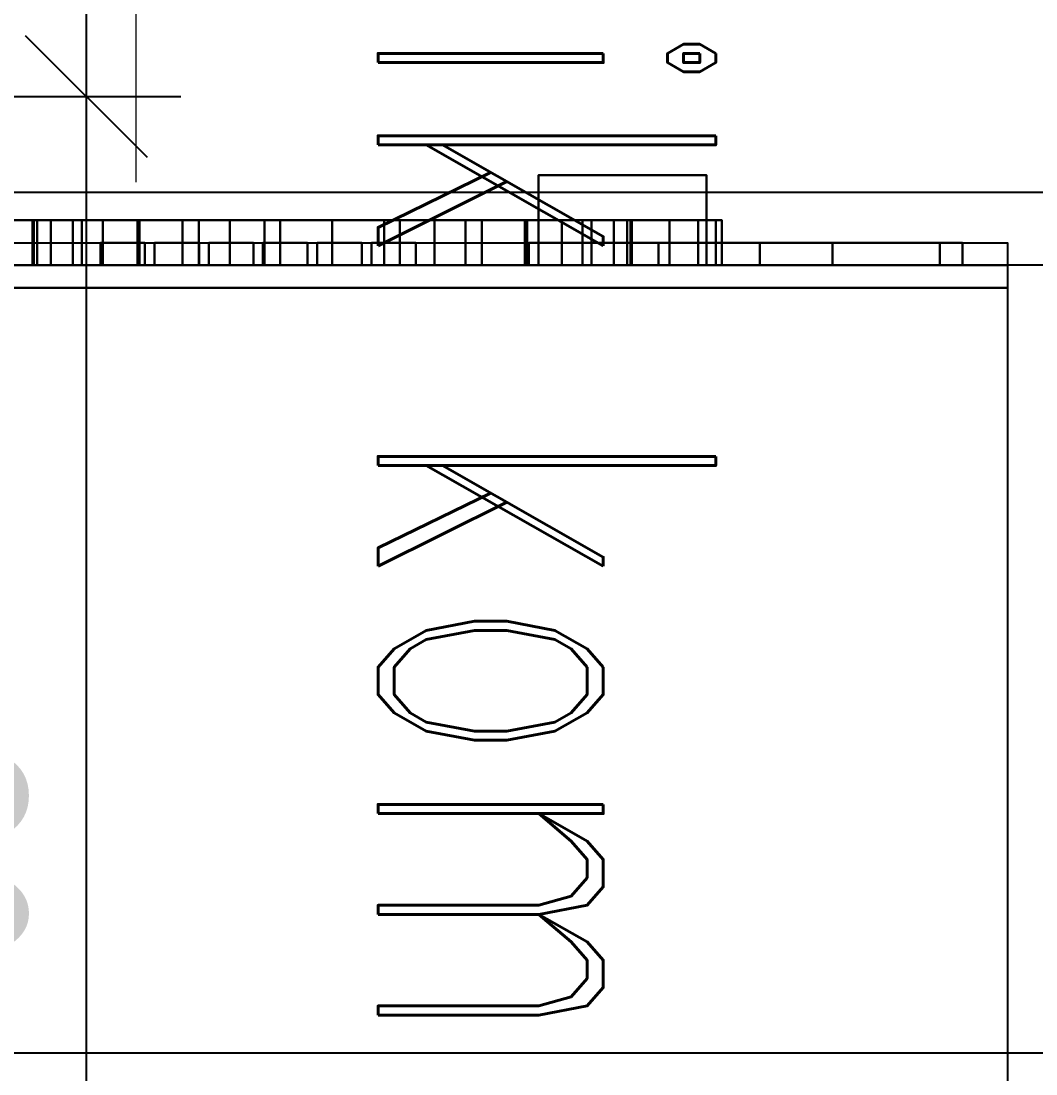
# Model space of a CAD drawing. Header units: inches. Extents: x -7543 to -822, y 102837 to 190349.
# Drawn here: x -831.63863 to -831.62961, y 102837.01324 to 102837.0226 of the extents above; entities that cross this region are included whole.
import ezdxf

# ---------------------------------------------------------------- set-up
doc = ezdxf.new("R2010")
doc.units = ezdxf.units.IN
doc.header["$MEASUREMENT"] = 0
doc.linetypes.add('DASHDOTX2', pattern=[2, 1, -0.5, 0, -0.5])
doc.linetypes.add('DOT', pattern=[6.35, 0, -6.35])
doc.layers.get('0').update_dxf_attribs({"lineweight": 25})
for name, color, linetype, lineweight in [('AKS', 1, 'Continuous', 25), ('ICOL', 55, 'Continuous', 25), ('İZ DÜŞÜM', 253, 'Continuous', 20), ('YAZI', 7, 'Continuous', 25)]:
    doc.layers.add(name, color=color, linetype=linetype, lineweight=lineweight)
doc.layers.add('TEFRİŞ', color=7, linetype='Continuous', lineweight=25, true_color=0x78462c)
doc.styles.add('OLCU', font='tromand.shx', dxfattribs={"width": 0.6, "height": 12})
doc.styles.add('st1', font='romandtw.shx', dxfattribs={"width": 0.7, "height": 40})

# ---------------------------------------------------------------- blocks, each defined once
blk = doc.blocks.new('_Oblique')
at = {"color": 0, "linetype": 'ByBlock', "lineweight": -2}
blk.add_line((-0.5, -0.5), (0.5, 0.5), dxfattribs=at)

msp = doc.modelspace()

# ---------------------------------------------------------------- linework, layer by layer
at = {"layer": 'AKS', "linetype": 'DASHDOTX2', "ltscale": 10}
msp.add_line((-831.6986646, 102837.0134308), (-831.3280608, 102837.0134308), dxfattribs=at)
at = {"layer": 'ICOL'}
for p, q in [((-831.6380479, 102837.0219308), (-831.6380479, 102837.0579308)), ((-831.6380479, 102837.0084308), (-831.6380479, 102837.0219308)), ((-831.5808774, 102837.0210773), (-831.6438774, 102837.0210773))]:
    msp.add_line(p, q, dxfattribs=at)
at = {"layer": 'ICOL', "color": 53}
msp.add_line((-831.6392932, 102837.0219308), (-831.6372079, 102837.0219308), dxfattribs=at)
msp.add_line((-831.6392932, 102837.0219308), (-831.6372079, 102837.0219308), dxfattribs=at)
at = {"layer": 'İZ DÜŞÜM'}
msp.add_line((-831.6376094, 102837.0231688), (-831.6376094, 102837.0211688), dxfattribs=at)
at = {"layer": 'TEFRİŞ'}
for p, q in [((-831.5794276, 102837.0204308), (-831.6438774, 102837.0204308)), ((-831.6298643, 102837.0204308), (-831.6298643, 102837.0202308, -0.0015))]:
    msp.add_line(p, q, dxfattribs=at)
at = {"layer": 'TEFRİŞ', "linetype": 'DOT', "ltscale": 0.4}
msp.add_line((-831.6298643, 102837.0202308, -0.0015), (-831.6298643, 102837.0088308, -0.0015), dxfattribs=at)
at = {"layer": 'TEFRİŞ'}
for points in [[(-831.6325401, 102837.0212308, 0.0072453), (-831.6340317, 102837.0212308, 0.0072453), (-831.6340317, 102837.0212308, 0.0062453), (-831.6325401, 102837.0212308, 0.0062453)], [(-831.6340317, 102837.0204308, 0.0062453), (-831.6340317, 102837.0204308, 0.0072453), (-831.6340317, 102837.0212308, 0.0072453), (-831.6340317, 102837.0212308, 0.0062453)], [(-831.6340317, 102837.0204308, 0.0062453), (-831.6325401, 102837.0204308, 0.0062453), (-831.6325401, 102837.0212308, 0.0062453), (-831.6340317, 102837.0212308, 0.0062453)], [(-831.6325401, 102837.0204308, 0.0072453), (-831.6340317, 102837.0204308, 0.0072453), (-831.6340317, 102837.0212308, 0.0072453), (-831.6325401, 102837.0212308, 0.0072453)], [(-831.6325401, 102837.0204308, 0.0062453), (-831.6325401, 102837.0204308, 0.0072453), (-831.6325401, 102837.0212308, 0.0072453), (-831.6325401, 102837.0212308, 0.0062453)], [(-831.6358643, 102837.0208308, 0.0067453), (-831.6393259, 102837.0208308, 0.0067453), (-831.6392734, 102837.0208308, 0.0073464), (-831.6358643, 102837.0208308, 0.0067453)], [(-831.6358643, 102837.0208308, 0.0067453), (-831.6392734, 102837.0208308, 0.0073464), (-831.6391172, 102837.0208308, 0.0079292), (-831.6358643, 102837.0208308, 0.0067453)], [(-831.6358643, 102837.0208308, 0.0067453), (-831.6391172, 102837.0208308, 0.0055613), (-831.6392734, 102837.0208308, 0.0061442), (-831.6358643, 102837.0208308, 0.0067453)], [(-831.6358643, 102837.0208308, 0.0067453), (-831.6391172, 102837.0208308, 0.0079292), (-831.6388622, 102837.0208308, 0.0084761), (-831.6358643, 102837.0208308, 0.0067453)], [(-831.6358643, 102837.0208308, 0.0067453), (-831.6388622, 102837.0208308, 0.0050144), (-831.6391172, 102837.0208308, 0.0055613), (-831.6358643, 102837.0208308, 0.0067453)], [(-831.6358643, 102837.0208308, 0.0067453), (-831.6388622, 102837.0208308, 0.0084761), (-831.6385161, 102837.0208308, 0.0089703), (-831.6358643, 102837.0208308, 0.0067453)], [(-831.6358643, 102837.0208308, 0.0067453), (-831.6385161, 102837.0208308, 0.0045202), (-831.6388622, 102837.0208308, 0.0050144), (-831.6358643, 102837.0208308, 0.0067453)], [(-831.6385161, 102837.0204308, 0.0045202), (-831.6388622, 102837.0204308, 0.0050144), (-831.6388622, 102837.0208308, 0.0050144), (-831.6385161, 102837.0208308, 0.0045202)], [(-831.6388622, 102837.0204308, 0.0084761), (-831.6385161, 102837.0204308, 0.0089703), (-831.6385161, 102837.0208308, 0.0089703), (-831.6388622, 102837.0208308, 0.0084761)], [(-831.6385259, 102837.0204308, 0.0067453), (-831.6384855, 102837.0204308, 0.0072074), (-831.6384855, 102837.0208308, 0.0072074), (-831.6385259, 102837.0208308, 0.0067453)], [(-831.6358643, 102837.0208308, 0.0067453), (-831.6385259, 102837.0208308, 0.0067453), (-831.6384855, 102837.0208308, 0.0072074), (-831.6358643, 102837.0208308, 0.0067453)], [(-831.6384855, 102837.0204308, 0.0062831), (-831.6385259, 102837.0204308, 0.0067453), (-831.6385259, 102837.0208308, 0.0067453), (-831.6384855, 102837.0208308, 0.0062831)], [(-831.6384855, 102837.0204308, 0.0062831), (-831.6385259, 102837.0204308, 0.0067453), (-831.6385259, 102837.0208308, 0.0067453), (-831.6384855, 102837.0208308, 0.0062831)], [(-831.6358643, 102837.0208308, 0.0067453), (-831.6385161, 102837.0208308, 0.0089703), (-831.6380894, 102837.0208308, 0.009397), (-831.6358643, 102837.0208308, 0.0067453)], [(-831.6380894, 102837.0204308, 0.0040935), (-831.6385161, 102837.0204308, 0.0045202), (-831.6385161, 102837.0208308, 0.0045202), (-831.6380894, 102837.0208308, 0.0040935)], [(-831.6358643, 102837.0208308, 0.0067453), (-831.6380894, 102837.0208308, 0.0040935), (-831.6385161, 102837.0208308, 0.0045202), (-831.6358643, 102837.0208308, 0.0067453)], [(-831.6385161, 102837.0204308, 0.0089703), (-831.6380894, 102837.0204308, 0.009397), (-831.6380894, 102837.0208308, 0.009397), (-831.6385161, 102837.0208308, 0.0089703)], [(-831.6358643, 102837.0208308, 0.0067453), (-831.6384855, 102837.0208308, 0.0072074), (-831.6383654, 102837.0208308, 0.0076556), (-831.6358643, 102837.0208308, 0.0067453)], [(-831.6358643, 102837.0208308, 0.0067453), (-831.6383654, 102837.0208308, 0.0058349), (-831.6384855, 102837.0208308, 0.0062831), (-831.6358643, 102837.0208308, 0.0067453)], [(-831.6383654, 102837.0204308, 0.0058349), (-831.6384855, 102837.0204308, 0.0062831), (-831.6384855, 102837.0208308, 0.0062831), (-831.6383654, 102837.0208308, 0.0058349)], [(-831.6384855, 102837.0204308, 0.0072074), (-831.6383654, 102837.0204308, 0.0076556), (-831.6383654, 102837.0208308, 0.0076556), (-831.6384855, 102837.0208308, 0.0072074)], [(-831.6358643, 102837.0208308, 0.0067453), (-831.6383654, 102837.0208308, 0.0076556), (-831.6381694, 102837.0208308, 0.0080761), (-831.6358643, 102837.0208308, 0.0067453)], [(-831.6381694, 102837.0204308, 0.0054144), (-831.6383654, 102837.0204308, 0.0058349), (-831.6383654, 102837.0208308, 0.0058349), (-831.6381694, 102837.0208308, 0.0054144)], [(-831.6358643, 102837.0208308, 0.0067453), (-831.6381694, 102837.0208308, 0.0054144), (-831.6383654, 102837.0208308, 0.0058349), (-831.6358643, 102837.0208308, 0.0067453)], [(-831.6383654, 102837.0204308, 0.0076556), (-831.6381694, 102837.0204308, 0.0080761), (-831.6381694, 102837.0208308, 0.0080761), (-831.6383654, 102837.0208308, 0.0076556)], [(-831.6358643, 102837.0208308, 0.0067453), (-831.6381694, 102837.0208308, 0.0080761), (-831.6379032, 102837.0208308, 0.0084561), (-831.6358643, 102837.0208308, 0.0067453)], [(-831.6358643, 102837.0208308, 0.0067453), (-831.6379032, 102837.0208308, 0.0050344), (-831.6381694, 102837.0208308, 0.0054144), (-831.6358643, 102837.0208308, 0.0067453)], [(-831.6379032, 102837.0204308, 0.0050344), (-831.6381694, 102837.0204308, 0.0054144), (-831.6381694, 102837.0208308, 0.0054144), (-831.6379032, 102837.0208308, 0.0050344)], [(-831.6381694, 102837.0204308, 0.0080761), (-831.6379032, 102837.0204308, 0.0084561), (-831.6379032, 102837.0208308, 0.0084561), (-831.6381694, 102837.0208308, 0.0080761)], [(-831.6358643, 102837.0208308, 0.0067453), (-831.6380894, 102837.0208308, 0.009397), (-831.6375951, 102837.0208308, 0.0097431), (-831.6358643, 102837.0208308, 0.0067453)], [(-831.6358643, 102837.0208308, 0.0067453), (-831.6375951, 102837.0208308, 0.0037474), (-831.6380894, 102837.0208308, 0.0040935), (-831.6358643, 102837.0208308, 0.0067453)], [(-831.6375951, 102837.0204308, 0.0037474), (-831.6380894, 102837.0204308, 0.0040935), (-831.6380894, 102837.0208308, 0.0040935), (-831.6375951, 102837.0208308, 0.0037474)], [(-831.6380894, 102837.0204308, 0.009397), (-831.6375951, 102837.0204308, 0.0097431), (-831.6375951, 102837.0208308, 0.0097431), (-831.6380894, 102837.0208308, 0.009397)], [(-831.6358643, 102837.0208308, 0.0067453), (-831.6379032, 102837.0208308, 0.0084561), (-831.6375752, 102837.0208308, 0.0087842), (-831.6358643, 102837.0208308, 0.0067453)], [(-831.6358643, 102837.0208308, 0.0067453), (-831.6375752, 102837.0208308, 0.0047063), (-831.6379032, 102837.0208308, 0.0050344), (-831.6358643, 102837.0208308, 0.0067453)], [(-831.6375752, 102837.0204308, 0.0047063), (-831.6379032, 102837.0204308, 0.0050344), (-831.6379032, 102837.0208308, 0.0050344), (-831.6375752, 102837.0208308, 0.0047063)], [(-831.6379032, 102837.0204308, 0.0084561), (-831.6375752, 102837.0204308, 0.0087842), (-831.6375752, 102837.0208308, 0.0087842), (-831.6379032, 102837.0208308, 0.0084561)], [(-831.6358643, 102837.0208308, 0.0067453), (-831.6375951, 102837.0208308, 0.0097431), (-831.6370483, 102837.0208308, 0.0099981), (-831.6358643, 102837.0208308, 0.0067453)], [(-831.6358643, 102837.0208308, 0.0067453), (-831.6370483, 102837.0208308, 0.0034924), (-831.6375951, 102837.0208308, 0.0037474), (-831.6358643, 102837.0208308, 0.0067453)], [(-831.6370483, 102837.0204308, 0.0034924), (-831.6375951, 102837.0204308, 0.0037474), (-831.6375951, 102837.0208308, 0.0037474), (-831.6370483, 102837.0208308, 0.0034924)], [(-831.6375951, 102837.0204308, 0.0097431), (-831.6370483, 102837.0204308, 0.0099981), (-831.6370483, 102837.0208308, 0.0099981), (-831.6375951, 102837.0208308, 0.0097431)], [(-831.6358643, 102837.0208308, 0.0067453), (-831.6375752, 102837.0208308, 0.0087842), (-831.6371951, 102837.0208308, 0.0090503), (-831.6358643, 102837.0208308, 0.0067453)], [(-831.6358643, 102837.0208308, 0.0067453), (-831.6371951, 102837.0208308, 0.0044402), (-831.6375752, 102837.0208308, 0.0047063), (-831.6358643, 102837.0208308, 0.0067453)], [(-831.6371951, 102837.0204308, 0.0044402), (-831.6375752, 102837.0204308, 0.0047063), (-831.6375752, 102837.0208308, 0.0047063), (-831.6371951, 102837.0208308, 0.0044402)], [(-831.6375752, 102837.0204308, 0.0087842), (-831.6371951, 102837.0204308, 0.0090503), (-831.6371951, 102837.0208308, 0.0090503), (-831.6375752, 102837.0208308, 0.0087842)], [(-831.6358643, 102837.0208308, 0.0067453), (-831.6371951, 102837.0208308, 0.0090503), (-831.6367746, 102837.0208308, 0.0092464), (-831.6358643, 102837.0208308, 0.0067453)], [(-831.6367746, 102837.0204308, 0.0042442), (-831.6371951, 102837.0204308, 0.0044402), (-831.6371951, 102837.0208308, 0.0044402), (-831.6367746, 102837.0208308, 0.0042442)], [(-831.6358643, 102837.0208308, 0.0067453), (-831.6367746, 102837.0208308, 0.0042442), (-831.6371951, 102837.0208308, 0.0044402), (-831.6358643, 102837.0208308, 0.0067453)], [(-831.6371951, 102837.0204308, 0.0090503), (-831.6367746, 102837.0204308, 0.0092464), (-831.6367746, 102837.0208308, 0.0092464), (-831.6371951, 102837.0208308, 0.0090503)], [(-831.6358643, 102837.0208308, 0.0067453), (-831.6370483, 102837.0208308, 0.0099981), (-831.6364654, 102837.0208308, 0.0101543), (-831.6358643, 102837.0208308, 0.0067453)], [(-831.6358643, 102837.0208308, 0.0067453), (-831.6364654, 102837.0208308, 0.0033362), (-831.6370483, 102837.0208308, 0.0034924), (-831.6358643, 102837.0208308, 0.0067453)], [(-831.6364654, 102837.0204308, 0.0033362), (-831.6370483, 102837.0204308, 0.0034924), (-831.6370483, 102837.0208308, 0.0034924), (-831.6364654, 102837.0208308, 0.0033362)], [(-831.6370483, 102837.0204308, 0.0099981), (-831.6364654, 102837.0204308, 0.0101543), (-831.6364654, 102837.0208308, 0.0101543), (-831.6370483, 102837.0208308, 0.0099981)], [(-831.6358643, 102837.0208308, 0.0067453), (-831.6367746, 102837.0208308, 0.0092464), (-831.6363265, 102837.0208308, 0.0093664), (-831.6358643, 102837.0208308, 0.0067453)], [(-831.6358643, 102837.0208308, 0.0067453), (-831.6363265, 102837.0208308, 0.0041241), (-831.6367746, 102837.0208308, 0.0042442), (-831.6358643, 102837.0208308, 0.0067453)], [(-831.6363265, 102837.0204308, 0.0041241), (-831.6367746, 102837.0204308, 0.0042442), (-831.6367746, 102837.0208308, 0.0042442), (-831.6363265, 102837.0208308, 0.0041241)], [(-831.6367746, 102837.0204308, 0.0092464), (-831.6363265, 102837.0204308, 0.0093664), (-831.6363265, 102837.0208308, 0.0093664), (-831.6367746, 102837.0208308, 0.0092464)], [(-831.6358643, 102837.0208308, 0.0067453), (-831.6364654, 102837.0208308, 0.0101543), (-831.6358643, 102837.0208308, 0.0102069), (-831.6358643, 102837.0208308, 0.0067453)], [(-831.6358643, 102837.0208308, 0.0067453), (-831.6358643, 102837.0208308, 0.0032836), (-831.6364654, 102837.0208308, 0.0033362), (-831.6358643, 102837.0208308, 0.0067453)], [(-831.6358643, 102837.0204308, 0.0032836), (-831.6364654, 102837.0204308, 0.0033362), (-831.6364654, 102837.0208308, 0.0033362), (-831.6358643, 102837.0208308, 0.0032836)], [(-831.6364654, 102837.0204308, 0.0101543), (-831.6358643, 102837.0204308, 0.0102069), (-831.6358643, 102837.0208308, 0.0102069), (-831.6364654, 102837.0208308, 0.0101543)], [(-831.6358643, 102837.0208308, 0.0067453), (-831.6363265, 102837.0208308, 0.0093664), (-831.6358643, 102837.0208308, 0.0094069), (-831.6358643, 102837.0208308, 0.0067453)], [(-831.6358643, 102837.0208308, 0.0067453), (-831.6358643, 102837.0208308, 0.0040836), (-831.6363265, 102837.0208308, 0.0041241), (-831.6358643, 102837.0208308, 0.0067453)], [(-831.6358643, 102837.0204308, 0.0040836), (-831.6363265, 102837.0204308, 0.0041241), (-831.6363265, 102837.0208308, 0.0041241), (-831.6358643, 102837.0208308, 0.0040836)], [(-831.6363265, 102837.0204308, 0.0093664), (-831.6358643, 102837.0204308, 0.0094069), (-831.6358643, 102837.0208308, 0.0094069), (-831.6363265, 102837.0208308, 0.0093664)], [(-831.6358643, 102837.0208308, 0.0067453), (-831.634954, 102837.0208308, 0.0092464), (-831.6345335, 102837.0208308, 0.0090503), (-831.6358643, 102837.0208308, 0.0067453)], [(-831.6358643, 102837.0208308, 0.0067453), (-831.6345335, 102837.0208308, 0.0090503), (-831.6341535, 102837.0208308, 0.0087842), (-831.6358643, 102837.0208308, 0.0067453)], [(-831.6358643, 102837.0208308, 0.0067453), (-831.6354021, 102837.0208308, 0.0093664), (-831.634954, 102837.0208308, 0.0092464), (-831.6358643, 102837.0208308, 0.0067453)], [(-831.6358643, 102837.0208308, 0.0067453), (-831.6341535, 102837.0208308, 0.0087842), (-831.6338254, 102837.0208308, 0.0084561), (-831.6358643, 102837.0208308, 0.0067453)], [(-831.6358643, 102837.0208308, 0.0067453), (-831.6338254, 102837.0208308, 0.0084561), (-831.6335593, 102837.0208308, 0.0080761), (-831.6358643, 102837.0208308, 0.0067453)], [(-831.6358643, 102837.0208308, 0.0067453), (-831.6335593, 102837.0208308, 0.0080761), (-831.6333632, 102837.0208308, 0.0076556), (-831.6358643, 102837.0208308, 0.0067453)], [(-831.6358643, 102837.0208308, 0.0067453), (-831.6332126, 102837.0208308, 0.0089703), (-831.6328665, 102837.0208308, 0.0084761), (-831.6358643, 102837.0208308, 0.0067453)], [(-831.6358643, 102837.0208308, 0.0067453), (-831.6328665, 102837.0208308, 0.0084761), (-831.6326115, 102837.0208308, 0.0079292), (-831.6358643, 102837.0208308, 0.0067453)], [(-831.6358643, 102837.0208308, 0.0067453), (-831.6326115, 102837.0208308, 0.0079292), (-831.6324553, 102837.0208308, 0.0073464), (-831.6358643, 102837.0208308, 0.0067453)], [(-831.6358643, 102837.0208308, 0.0067453), (-831.6333632, 102837.0208308, 0.0076556), (-831.6332431, 102837.0208308, 0.0072074), (-831.6358643, 102837.0208308, 0.0067453)], [(-831.6358643, 102837.0208308, 0.0067453), (-831.6332431, 102837.0208308, 0.0072074), (-831.6332027, 102837.0208308, 0.0067453), (-831.6358643, 102837.0208308, 0.0067453)], [(-831.6358643, 102837.0208308, 0.0067453), (-831.6324553, 102837.0208308, 0.0073464), (-831.6324027, 102837.0208308, 0.0067453), (-831.6358643, 102837.0208308, 0.0067453)], [(-831.6358643, 102837.0208308, 0.0067453), (-831.6352632, 102837.0208308, 0.0101543), (-831.6346804, 102837.0208308, 0.0099981), (-831.6358643, 102837.0208308, 0.0067453)], [(-831.6358643, 102837.0208308, 0.0067453), (-831.6346804, 102837.0208308, 0.0099981), (-831.6341335, 102837.0208308, 0.0097431), (-831.6358643, 102837.0208308, 0.0067453)], [(-831.6358643, 102837.0208308, 0.0067453), (-831.6341335, 102837.0208308, 0.0097431), (-831.6336392, 102837.0208308, 0.009397), (-831.6358643, 102837.0208308, 0.0067453)], [(-831.6358643, 102837.0208308, 0.0067453), (-831.6336392, 102837.0208308, 0.009397), (-831.6332126, 102837.0208308, 0.0089703), (-831.6358643, 102837.0208308, 0.0067453)], [(-831.6358643, 102837.0208308, 0.0067453), (-831.6358643, 102837.0208308, 0.0094069), (-831.6354021, 102837.0208308, 0.0093664), (-831.6358643, 102837.0208308, 0.0067453)], [(-831.6358643, 102837.0208308, 0.0067453), (-831.6358643, 102837.0208308, 0.0102069), (-831.6352632, 102837.0208308, 0.0101543), (-831.6358643, 102837.0208308, 0.0067453)], [(-831.6358643, 102837.0208308, 0.0067453), (-831.6345335, 102837.0208308, 0.0044402), (-831.634954, 102837.0208308, 0.0042442), (-831.6358643, 102837.0208308, 0.0067453)], [(-831.6358643, 102837.0208308, 0.0067453), (-831.6332126, 102837.0208308, 0.0045202), (-831.6336392, 102837.0208308, 0.0040935), (-831.6358643, 102837.0208308, 0.0067453)], [(-831.6358643, 102837.0208308, 0.0067453), (-831.6336392, 102837.0208308, 0.0040935), (-831.6341335, 102837.0208308, 0.0037474), (-831.6358643, 102837.0208308, 0.0067453)], [(-831.6358643, 102837.0208308, 0.0067453), (-831.6341335, 102837.0208308, 0.0037474), (-831.6346804, 102837.0208308, 0.0034924), (-831.6358643, 102837.0208308, 0.0067453)], [(-831.6358643, 102837.0208308, 0.0067453), (-831.6346804, 102837.0208308, 0.0034924), (-831.6352632, 102837.0208308, 0.0033362), (-831.6358643, 102837.0208308, 0.0067453)], [(-831.6358643, 102837.0208308, 0.0067453), (-831.634954, 102837.0208308, 0.0042442), (-831.6354021, 102837.0208308, 0.0041241), (-831.6358643, 102837.0208308, 0.0067453)], [(-831.6358643, 102837.0208308, 0.0067453), (-831.6354021, 102837.0208308, 0.0041241), (-831.6358643, 102837.0208308, 0.0040836), (-831.6358643, 102837.0208308, 0.0067453)], [(-831.6358643, 102837.0208308, 0.0067453), (-831.6352632, 102837.0208308, 0.0033362), (-831.6358643, 102837.0208308, 0.0032836), (-831.6358643, 102837.0208308, 0.0067453)], [(-831.6352632, 102837.0204308, 0.0033362), (-831.6358643, 102837.0204308, 0.0032836), (-831.6358643, 102837.0208308, 0.0032836), (-831.6352632, 102837.0208308, 0.0033362)], [(-831.6354021, 102837.0204308, 0.0041241), (-831.6358643, 102837.0204308, 0.0040836), (-831.6358643, 102837.0208308, 0.0040836), (-831.6354021, 102837.0208308, 0.0041241)], [(-831.6358643, 102837.0208308, 0.0067453), (-831.6333632, 102837.0208308, 0.0058349), (-831.6335593, 102837.0208308, 0.0054144), (-831.6358643, 102837.0208308, 0.0067453)], [(-831.6358643, 102837.0208308, 0.0067453), (-831.6335593, 102837.0208308, 0.0054144), (-831.6338254, 102837.0208308, 0.0050344), (-831.6358643, 102837.0208308, 0.0067453)], [(-831.6358643, 102837.0208308, 0.0067453), (-831.6324553, 102837.0208308, 0.0061442), (-831.6326115, 102837.0208308, 0.0055613), (-831.6358643, 102837.0208308, 0.0067453)], [(-831.6358643, 102837.0208308, 0.0067453), (-831.6326115, 102837.0208308, 0.0055613), (-831.6328665, 102837.0208308, 0.0050144), (-831.6358643, 102837.0208308, 0.0067453)], [(-831.6358643, 102837.0208308, 0.0067453), (-831.6338254, 102837.0208308, 0.0050344), (-831.6341535, 102837.0208308, 0.0047063), (-831.6358643, 102837.0208308, 0.0067453)], [(-831.6358643, 102837.0208308, 0.0067453), (-831.6341535, 102837.0208308, 0.0047063), (-831.6345335, 102837.0208308, 0.0044402), (-831.6358643, 102837.0208308, 0.0067453)], [(-831.6358643, 102837.0208308, 0.0067453), (-831.6328665, 102837.0208308, 0.0050144), (-831.6332126, 102837.0208308, 0.0045202), (-831.6358643, 102837.0208308, 0.0067453)], [(-831.6358643, 102837.0208308, 0.0067453), (-831.6332027, 102837.0208308, 0.0067453), (-831.6332431, 102837.0208308, 0.0062831), (-831.6358643, 102837.0208308, 0.0067453)], [(-831.6358643, 102837.0208308, 0.0067453), (-831.6324027, 102837.0208308, 0.0067453), (-831.6324553, 102837.0208308, 0.0061442), (-831.6358643, 102837.0208308, 0.0067453)], [(-831.6358643, 102837.0208308, 0.0067453), (-831.6332431, 102837.0208308, 0.0062831), (-831.6333632, 102837.0208308, 0.0058349), (-831.6358643, 102837.0208308, 0.0067453)], [(-831.6358643, 102837.0204308, 0.0094069), (-831.6354021, 102837.0204308, 0.0093664), (-831.6354021, 102837.0208308, 0.0093664), (-831.6358643, 102837.0208308, 0.0094069)], [(-831.6358643, 102837.0204308, 0.0102069), (-831.6352632, 102837.0204308, 0.0101543), (-831.6352632, 102837.0208308, 0.0101543), (-831.6358643, 102837.0208308, 0.0102069)], [(-831.634954, 102837.0204308, 0.0042442), (-831.6354021, 102837.0204308, 0.0041241), (-831.6354021, 102837.0208308, 0.0041241), (-831.634954, 102837.0208308, 0.0042442)], [(-831.6354021, 102837.0204308, 0.0093664), (-831.634954, 102837.0204308, 0.0092464), (-831.634954, 102837.0208308, 0.0092464), (-831.6354021, 102837.0208308, 0.0093664)], [(-831.6346804, 102837.0204308, 0.0034924), (-831.6352632, 102837.0204308, 0.0033362), (-831.6352632, 102837.0208308, 0.0033362), (-831.6346804, 102837.0208308, 0.0034924)], [(-831.6352632, 102837.0204308, 0.0101543), (-831.6346804, 102837.0204308, 0.0099981), (-831.6346804, 102837.0208308, 0.0099981), (-831.6352632, 102837.0208308, 0.0101543)], [(-831.6345335, 102837.0204308, 0.0044402), (-831.634954, 102837.0204308, 0.0042442), (-831.634954, 102837.0208308, 0.0042442), (-831.6345335, 102837.0208308, 0.0044402)], [(-831.634954, 102837.0204308, 0.0092464), (-831.6345335, 102837.0204308, 0.0090503), (-831.6345335, 102837.0208308, 0.0090503), (-831.634954, 102837.0208308, 0.0092464)], [(-831.6341335, 102837.0204308, 0.0037474), (-831.6346804, 102837.0204308, 0.0034924), (-831.6346804, 102837.0208308, 0.0034924), (-831.6341335, 102837.0208308, 0.0037474)], [(-831.6346804, 102837.0204308, 0.0099981), (-831.6341335, 102837.0204308, 0.0097431), (-831.6341335, 102837.0208308, 0.0097431), (-831.6346804, 102837.0208308, 0.0099981)], [(-831.6341535, 102837.0204308, 0.0047063), (-831.6345335, 102837.0204308, 0.0044402), (-831.6345335, 102837.0208308, 0.0044402), (-831.6341535, 102837.0208308, 0.0047063)], [(-831.6345335, 102837.0204308, 0.0090503), (-831.6341535, 102837.0204308, 0.0087842), (-831.6341535, 102837.0208308, 0.0087842), (-831.6345335, 102837.0208308, 0.0090503)], [(-831.6338254, 102837.0204308, 0.0050344), (-831.6341535, 102837.0204308, 0.0047063), (-831.6341535, 102837.0208308, 0.0047063), (-831.6338254, 102837.0208308, 0.0050344)], [(-831.6341535, 102837.0204308, 0.0087842), (-831.6338254, 102837.0204308, 0.0084561), (-831.6338254, 102837.0208308, 0.0084561), (-831.6341535, 102837.0208308, 0.0087842)], [(-831.6336392, 102837.0204308, 0.0040935), (-831.6341335, 102837.0204308, 0.0037474), (-831.6341335, 102837.0208308, 0.0037474), (-831.6336392, 102837.0208308, 0.0040935)], [(-831.6341335, 102837.0204308, 0.0097431), (-831.6336392, 102837.0204308, 0.009397), (-831.6336392, 102837.0208308, 0.009397), (-831.6341335, 102837.0208308, 0.0097431)], [(-831.6335593, 102837.0204308, 0.0054144), (-831.6338254, 102837.0204308, 0.0050344), (-831.6338254, 102837.0208308, 0.0050344), (-831.6335593, 102837.0208308, 0.0054144)], [(-831.6338254, 102837.0204308, 0.0084561), (-831.6335593, 102837.0204308, 0.0080761), (-831.6335593, 102837.0208308, 0.0080761), (-831.6338254, 102837.0208308, 0.0084561)], [(-831.6332126, 102837.0204308, 0.0045202), (-831.6336392, 102837.0204308, 0.0040935), (-831.6336392, 102837.0208308, 0.0040935), (-831.6332126, 102837.0208308, 0.0045202)], [(-831.6336392, 102837.0204308, 0.009397), (-831.6332126, 102837.0204308, 0.0089703), (-831.6332126, 102837.0208308, 0.0089703), (-831.6336392, 102837.0208308, 0.009397)], [(-831.6333632, 102837.0204308, 0.0058349), (-831.6335593, 102837.0204308, 0.0054144), (-831.6335593, 102837.0208308, 0.0054144), (-831.6333632, 102837.0208308, 0.0058349)], [(-831.6335593, 102837.0204308, 0.0080761), (-831.6333632, 102837.0204308, 0.0076556), (-831.6333632, 102837.0208308, 0.0076556), (-831.6335593, 102837.0208308, 0.0080761)], [(-831.6332431, 102837.0204308, 0.0062831), (-831.6333632, 102837.0204308, 0.0058349), (-831.6333632, 102837.0208308, 0.0058349), (-831.6332431, 102837.0208308, 0.0062831)], [(-831.6333632, 102837.0204308, 0.0076556), (-831.6332431, 102837.0204308, 0.0072074), (-831.6332431, 102837.0208308, 0.0072074), (-831.6333632, 102837.0208308, 0.0076556)], [(-831.6332431, 102837.0204308, 0.0072074), (-831.6332027, 102837.0204308, 0.0067453), (-831.6332027, 102837.0208308, 0.0067453), (-831.6332431, 102837.0208308, 0.0072074)], [(-831.6332027, 102837.0204308, 0.0067453), (-831.6332431, 102837.0204308, 0.0062831), (-831.6332431, 102837.0208308, 0.0062831), (-831.6332027, 102837.0208308, 0.0067453)], [(-831.6328665, 102837.0204308, 0.0050144), (-831.6332126, 102837.0204308, 0.0045202), (-831.6332126, 102837.0208308, 0.0045202), (-831.6328665, 102837.0208308, 0.0050144)], [(-831.6332126, 102837.0204308, 0.0089703), (-831.6328665, 102837.0204308, 0.0084761), (-831.6328665, 102837.0208308, 0.0084761), (-831.6332126, 102837.0208308, 0.0089703)], [(-831.6326115, 102837.0204308, 0.0055613), (-831.6328665, 102837.0204308, 0.0050144), (-831.6328665, 102837.0208308, 0.0050144), (-831.6326115, 102837.0208308, 0.0055613)], [(-831.6328665, 102837.0204308, 0.0084761), (-831.6326115, 102837.0204308, 0.0079292), (-831.6326115, 102837.0208308, 0.0079292), (-831.6328665, 102837.0208308, 0.0084761)], [(-831.6324553, 102837.0204308, 0.0061442), (-831.6326115, 102837.0204308, 0.0055613), (-831.6326115, 102837.0208308, 0.0055613), (-831.6324553, 102837.0208308, 0.0061442)], [(-831.6326115, 102837.0204308, 0.0079292), (-831.6324553, 102837.0204308, 0.0073464), (-831.6324553, 102837.0208308, 0.0073464), (-831.6326115, 102837.0208308, 0.0079292)], [(-831.6324553, 102837.0204308, 0.0073464), (-831.6324027, 102837.0204308, 0.0067453), (-831.6324027, 102837.0208308, 0.0067453), (-831.6324553, 102837.0208308, 0.0073464)], [(-831.6324027, 102837.0204308, 0.0067453), (-831.6324553, 102837.0204308, 0.0061442), (-831.6324553, 102837.0208308, 0.0061442), (-831.6324027, 102837.0208308, 0.0067453)], [(-831.6298643, 102837.0204308, 0.0118051), (-831.6418643, 102837.0204308, 0.0118051), (-831.6418643, 102837.0206308, 0.0118051), (-831.6298643, 102837.0206308, 0.0118051)], [(-831.6298643, 102837.0204308, 0.0119051), (-831.6418643, 102837.0204308, 0.0119051), (-831.6418643, 102837.0206308, 0.0119051), (-831.6298643, 102837.0206308, 0.0119051)], [(-831.6375276, 102837.0206308, 0.0138243), (-831.6379242, 102837.0206308, 0.0138243), (-831.6379242, 102837.0206308, 0.0129859), (-831.6375276, 102837.0206308, 0.0129859)], [(-831.6379242, 102837.0204308, 0.0129859), (-831.6379242, 102837.0204308, 0.0138243), (-831.6379242, 102837.0206308, 0.0138243), (-831.6379242, 102837.0206308, 0.0129859)], [(-831.6375276, 102837.0204308, 0.0129859), (-831.6379242, 102837.0204308, 0.0129859), (-831.6379242, 102837.0206308, 0.0129859), (-831.6375276, 102837.0206308, 0.0129859)], [(-831.6379242, 102837.0204308, 0.0138243), (-831.6375276, 102837.0204308, 0.0138243), (-831.6375276, 102837.0206308, 0.0138243), (-831.6379242, 102837.0206308, 0.0138243)], [(-831.6375276, 102837.0204308, 0.0129859), (-831.6375276, 102837.0204308, 0.0138243), (-831.6375276, 102837.0206308, 0.0138243), (-831.6375276, 102837.0206308, 0.0129859)], [(-831.637046, 102837.0206308, 0.0138243), (-831.6374426, 102837.0206308, 0.0138243), (-831.6374426, 102837.0206308, 0.0129859), (-831.637046, 102837.0206308, 0.0129859)], [(-831.6374426, 102837.0204308, 0.0129859), (-831.6374426, 102837.0204308, 0.0138243), (-831.6374426, 102837.0206308, 0.0138243), (-831.6374426, 102837.0206308, 0.0129859)], [(-831.637046, 102837.0204308, 0.0129859), (-831.6374426, 102837.0204308, 0.0129859), (-831.6374426, 102837.0206308, 0.0129859), (-831.637046, 102837.0206308, 0.0129859)], [(-831.6374426, 102837.0204308, 0.0138243), (-831.637046, 102837.0204308, 0.0138243), (-831.637046, 102837.0206308, 0.0138243), (-831.6374426, 102837.0206308, 0.0138243)], [(-831.637046, 102837.0204308, 0.0129859), (-831.637046, 102837.0204308, 0.0138243), (-831.637046, 102837.0206308, 0.0138243), (-831.637046, 102837.0206308, 0.0129859)], [(-831.6365645, 102837.0206308, 0.0138243), (-831.6369611, 102837.0206308, 0.0138243), (-831.6369611, 102837.0206308, 0.0129859), (-831.6365645, 102837.0206308, 0.0129859)], [(-831.6369611, 102837.0204308, 0.0129859), (-831.6369611, 102837.0204308, 0.0138243), (-831.6369611, 102837.0206308, 0.0138243), (-831.6369611, 102837.0206308, 0.0129859)], [(-831.6365645, 102837.0204308, 0.0129859), (-831.6369611, 102837.0204308, 0.0129859), (-831.6369611, 102837.0206308, 0.0129859), (-831.6365645, 102837.0206308, 0.0129859)], [(-831.6369611, 102837.0204308, 0.0138243), (-831.6365645, 102837.0204308, 0.0138243), (-831.6365645, 102837.0206308, 0.0138243), (-831.6369611, 102837.0206308, 0.0138243)], [(-831.6365645, 102837.0204308, 0.0129859), (-831.6365645, 102837.0204308, 0.0138243), (-831.6365645, 102837.0206308, 0.0138243), (-831.6365645, 102837.0206308, 0.0129859)], [(-831.636083, 102837.0206308, 0.0138243), (-831.6364796, 102837.0206308, 0.0138243), (-831.6364796, 102837.0206308, 0.0129859), (-831.636083, 102837.0206308, 0.0129859)], [(-831.6364796, 102837.0204308, 0.0129859), (-831.6364796, 102837.0204308, 0.0138243), (-831.6364796, 102837.0206308, 0.0138243), (-831.6364796, 102837.0206308, 0.0129859)], [(-831.636083, 102837.0204308, 0.0129859), (-831.6364796, 102837.0204308, 0.0129859), (-831.6364796, 102837.0206308, 0.0129859), (-831.636083, 102837.0206308, 0.0129859)], [(-831.6364796, 102837.0204308, 0.0138243), (-831.636083, 102837.0204308, 0.0138243), (-831.636083, 102837.0206308, 0.0138243), (-831.6364796, 102837.0206308, 0.0138243)], [(-831.636083, 102837.0204308, 0.0129859), (-831.636083, 102837.0204308, 0.0138243), (-831.636083, 102837.0206308, 0.0138243), (-831.636083, 102837.0206308, 0.0129859)], [(-831.6356015, 102837.0206308, 0.0138243), (-831.6359981, 102837.0206308, 0.0138243), (-831.6359981, 102837.0206308, 0.0129859), (-831.6356015, 102837.0206308, 0.0129859)], [(-831.6359981, 102837.0204308, 0.0129859), (-831.6359981, 102837.0204308, 0.0138243), (-831.6359981, 102837.0206308, 0.0138243), (-831.6359981, 102837.0206308, 0.0129859)], [(-831.6356015, 102837.0204308, 0.0129859), (-831.6359981, 102837.0204308, 0.0129859), (-831.6359981, 102837.0206308, 0.0129859), (-831.6356015, 102837.0206308, 0.0129859)], [(-831.6359981, 102837.0204308, 0.0138243), (-831.6356015, 102837.0204308, 0.0138243), (-831.6356015, 102837.0206308, 0.0138243), (-831.6359981, 102837.0206308, 0.0138243)], [(-831.6356015, 102837.0204308, 0.0129859), (-831.6356015, 102837.0204308, 0.0138243), (-831.6356015, 102837.0206308, 0.0138243), (-831.6356015, 102837.0206308, 0.0129859)], [(-831.6351199, 102837.0206308, 0.0138243), (-831.6355166, 102837.0206308, 0.0138243), (-831.6355166, 102837.0206308, 0.0129859), (-831.6351199, 102837.0206308, 0.0129859)], [(-831.6355166, 102837.0204308, 0.0129859), (-831.6355166, 102837.0204308, 0.0138243), (-831.6355166, 102837.0206308, 0.0138243), (-831.6355166, 102837.0206308, 0.0129859)], [(-831.6351199, 102837.0204308, 0.0129859), (-831.6355166, 102837.0204308, 0.0129859), (-831.6355166, 102837.0206308, 0.0129859), (-831.6351199, 102837.0206308, 0.0129859)], [(-831.6355166, 102837.0204308, 0.0138243), (-831.6351199, 102837.0204308, 0.0138243), (-831.6351199, 102837.0206308, 0.0138243), (-831.6355166, 102837.0206308, 0.0138243)], [(-831.6351199, 102837.0204308, 0.0129859), (-831.6351199, 102837.0204308, 0.0138243), (-831.6351199, 102837.0206308, 0.0138243), (-831.6351199, 102837.0206308, 0.0129859)], [(-831.6341187, 102837.0204308, 0.0145051), (-831.6341187, 102837.0204308, 0.0123051), (-831.6341187, 102837.0206308, 0.0123051), (-831.6341187, 102837.0206308, 0.0145051)], [(-831.6341187, 102837.0204308, 0.0123051), (-831.6302643, 102837.0204308, 0.0123051), (-831.6302643, 102837.0206308, 0.0123051), (-831.6341187, 102837.0206308, 0.0123051)], [(-831.6302643, 102837.0204308, 0.0145051), (-831.6341187, 102837.0204308, 0.0145051), (-831.6341187, 102837.0206308, 0.0145051), (-831.6302643, 102837.0206308, 0.0145051)], [(-831.6314188, 102837.0206308, 0.0136991), (-831.6329643, 102837.0206308, 0.0136991), (-831.6329643, 102837.0206308, 0.0131112), (-831.6314188, 102837.0206308, 0.0131112)], [(-831.6329643, 102837.0204308, 0.0136991), (-831.6329643, 102837.0204308, 0.0131112), (-831.6329643, 102837.0206308, 0.0131112), (-831.6329643, 102837.0206308, 0.0136991)], [(-831.6314188, 102837.0204308, 0.0131112), (-831.6329643, 102837.0204308, 0.0131112), (-831.6329643, 102837.0206308, 0.0131112), (-831.6314188, 102837.0206308, 0.0131112)], [(-831.6314188, 102837.0204308, 0.0136991), (-831.6329643, 102837.0204308, 0.0136991), (-831.6329643, 102837.0206308, 0.0136991), (-831.6314188, 102837.0206308, 0.0136991)], [(-831.6304643, 102837.0206308, 0.0022), (-831.6320643, 102837.0206308, 0.0022), (-831.6320643, 102837.0206308, 0.0006), (-831.6304643, 102837.0206308, 0.0006)], [(-831.6320643, 102837.0204308, 0.0006), (-831.6320643, 102837.0204308, 0.0022), (-831.6320643, 102837.0206308, 0.0022), (-831.6320643, 102837.0206308, 0.0006)], [(-831.6304643, 102837.0204308, 0.0006), (-831.6320643, 102837.0204308, 0.0006), (-831.6320643, 102837.0206308, 0.0006), (-831.6304643, 102837.0206308, 0.0006)], [(-831.6320643, 102837.0204308, 0.0022), (-831.6304643, 102837.0204308, 0.0022), (-831.6304643, 102837.0206308, 0.0022), (-831.6320643, 102837.0206308, 0.0022)], [(-831.6314188, 102837.0204308, 0.0131112), (-831.6314188, 102837.0204308, 0.0136991), (-831.6314188, 102837.0206308, 0.0136991), (-831.6314188, 102837.0206308, 0.0131112)], [(-831.6304643, 102837.0204308, 0.0022), (-831.6304643, 102837.0204308, 0.0006), (-831.6304643, 102837.0206308, 0.0006), (-831.6304643, 102837.0206308, 0.0022)], [(-831.6302643, 102837.0204308, 0.0123051), (-831.6302643, 102837.0204308, 0.0145051), (-831.6302643, 102837.0206308, 0.0145051), (-831.6302643, 102837.0206308, 0.0123051)], [(-831.6298643, 102837.0204308), (-831.6298643, 102837.0204308, 0.0151), (-831.6418643, 102837.0204308, 0.0151), (-831.6418643, 102837.0204308)], [(-831.6298643, 102837.0204308, 0.0151), (-831.6418643, 102837.0204308, 0.0151), (-831.6418643, 102837.0204308, 0.0155), (-831.6298643, 102837.0204308, 0.0155)], [(-831.6358643, 102837.0204308, 0.0067453), (-831.6393259, 102837.0204308, 0.0067453), (-831.6392734, 102837.0204308, 0.0073464), (-831.6358643, 102837.0204308, 0.0067453)], [(-831.6358643, 102837.0204308, 0.0067453), (-831.6392734, 102837.0204308, 0.0061442), (-831.6393259, 102837.0204308, 0.0067453), (-831.6358643, 102837.0204308, 0.0067453)], [(-831.6358643, 102837.0204308, 0.0067453), (-831.6392734, 102837.0204308, 0.0073464), (-831.6391172, 102837.0204308, 0.0079292), (-831.6358643, 102837.0204308, 0.0067453)], [(-831.6358643, 102837.0204308, 0.0067453), (-831.6391172, 102837.0204308, 0.0055613), (-831.6392734, 102837.0204308, 0.0061442), (-831.6358643, 102837.0204308, 0.0067453)], [(-831.6358643, 102837.0204308, 0.0067453), (-831.6391172, 102837.0204308, 0.0079292), (-831.6388622, 102837.0204308, 0.0084761), (-831.6358643, 102837.0204308, 0.0067453)], [(-831.6358643, 102837.0204308, 0.0067453), (-831.6388622, 102837.0204308, 0.0050144), (-831.6391172, 102837.0204308, 0.0055613), (-831.6358643, 102837.0204308, 0.0067453)], [(-831.6358643, 102837.0204308, 0.0067453), (-831.6388622, 102837.0204308, 0.0084761), (-831.6385161, 102837.0204308, 0.0089703), (-831.6358643, 102837.0204308, 0.0067453)], [(-831.6358643, 102837.0204308, 0.0067453), (-831.6385161, 102837.0204308, 0.0045202), (-831.6388622, 102837.0204308, 0.0050144), (-831.6358643, 102837.0204308, 0.0067453)], [(-831.6358643, 102837.0204308, 0.0067453), (-831.6385259, 102837.0204308, 0.0067453), (-831.6384855, 102837.0204308, 0.0072074), (-831.6358643, 102837.0204308, 0.0067453)], [(-831.6358643, 102837.0204308, 0.0067453), (-831.6384855, 102837.0204308, 0.0062831), (-831.6385259, 102837.0204308, 0.0067453), (-831.6358643, 102837.0204308, 0.0067453)], [(-831.6358643, 102837.0204308, 0.0067453), (-831.6385161, 102837.0204308, 0.0089703), (-831.6380894, 102837.0204308, 0.009397), (-831.6358643, 102837.0204308, 0.0067453)], [(-831.6358643, 102837.0204308, 0.0067453), (-831.6380894, 102837.0204308, 0.0040935), (-831.6385161, 102837.0204308, 0.0045202), (-831.6358643, 102837.0204308, 0.0067453)], [(-831.6358643, 102837.0204308, 0.0067453), (-831.6384855, 102837.0204308, 0.0072074), (-831.6383654, 102837.0204308, 0.0076556), (-831.6358643, 102837.0204308, 0.0067453)], [(-831.6358643, 102837.0204308, 0.0067453), (-831.6383654, 102837.0204308, 0.0058349), (-831.6384855, 102837.0204308, 0.0062831), (-831.6358643, 102837.0204308, 0.0067453)], [(-831.6358643, 102837.0204308, 0.0067453), (-831.6383654, 102837.0204308, 0.0076556), (-831.6381694, 102837.0204308, 0.0080761), (-831.6358643, 102837.0204308, 0.0067453)], [(-831.6358643, 102837.0204308, 0.0067453), (-831.6381694, 102837.0204308, 0.0054144), (-831.6383654, 102837.0204308, 0.0058349), (-831.6358643, 102837.0204308, 0.0067453)], [(-831.6358643, 102837.0204308, 0.0067453), (-831.6381694, 102837.0204308, 0.0080761), (-831.6379032, 102837.0204308, 0.0084561), (-831.6358643, 102837.0204308, 0.0067453)], [(-831.6358643, 102837.0204308, 0.0067453), (-831.6379032, 102837.0204308, 0.0050344), (-831.6381694, 102837.0204308, 0.0054144), (-831.6358643, 102837.0204308, 0.0067453)], [(-831.6358643, 102837.0204308, 0.0067453), (-831.6380894, 102837.0204308, 0.009397), (-831.6375951, 102837.0204308, 0.0097431), (-831.6358643, 102837.0204308, 0.0067453)], [(-831.6358643, 102837.0204308, 0.0067453), (-831.6375951, 102837.0204308, 0.0037474), (-831.6380894, 102837.0204308, 0.0040935), (-831.6358643, 102837.0204308, 0.0067453)], [(-831.6358643, 102837.0204308, 0.0067453), (-831.6379032, 102837.0204308, 0.0084561), (-831.6375752, 102837.0204308, 0.0087842), (-831.6358643, 102837.0204308, 0.0067453)], [(-831.6358643, 102837.0204308, 0.0067453), (-831.6375752, 102837.0204308, 0.0047063), (-831.6379032, 102837.0204308, 0.0050344), (-831.6358643, 102837.0204308, 0.0067453)], [(-831.6358643, 102837.0204308, 0.0067453), (-831.6375951, 102837.0204308, 0.0097431), (-831.6370483, 102837.0204308, 0.0099981), (-831.6358643, 102837.0204308, 0.0067453)], [(-831.6358643, 102837.0204308, 0.0067453), (-831.6370483, 102837.0204308, 0.0034924), (-831.6375951, 102837.0204308, 0.0037474), (-831.6358643, 102837.0204308, 0.0067453)], [(-831.6358643, 102837.0204308, 0.0067453), (-831.6375752, 102837.0204308, 0.0087842), (-831.6371951, 102837.0204308, 0.0090503), (-831.6358643, 102837.0204308, 0.0067453)], [(-831.6358643, 102837.0204308, 0.0067453), (-831.6371951, 102837.0204308, 0.0044402), (-831.6375752, 102837.0204308, 0.0047063), (-831.6358643, 102837.0204308, 0.0067453)], [(-831.6358643, 102837.0204308, 0.0067453), (-831.6371951, 102837.0204308, 0.0090503), (-831.6367746, 102837.0204308, 0.0092464), (-831.6358643, 102837.0204308, 0.0067453)], [(-831.6358643, 102837.0204308, 0.0067453), (-831.6367746, 102837.0204308, 0.0042442), (-831.6371951, 102837.0204308, 0.0044402), (-831.6358643, 102837.0204308, 0.0067453)], [(-831.6358643, 102837.0204308, 0.0067453), (-831.6370483, 102837.0204308, 0.0099981), (-831.6364654, 102837.0204308, 0.0101543), (-831.6358643, 102837.0204308, 0.0067453)], [(-831.6358643, 102837.0204308, 0.0067453), (-831.6364654, 102837.0204308, 0.0033362), (-831.6370483, 102837.0204308, 0.0034924), (-831.6358643, 102837.0204308, 0.0067453)], [(-831.6358643, 102837.0204308, 0.0067453), (-831.6367746, 102837.0204308, 0.0092464), (-831.6363265, 102837.0204308, 0.0093664), (-831.6358643, 102837.0204308, 0.0067453)], [(-831.6358643, 102837.0204308, 0.0067453), (-831.6363265, 102837.0204308, 0.0041241), (-831.6367746, 102837.0204308, 0.0042442), (-831.6358643, 102837.0204308, 0.0067453)], [(-831.6358643, 102837.0204308, 0.0067453), (-831.6364654, 102837.0204308, 0.0101543), (-831.6358643, 102837.0204308, 0.0102069), (-831.6358643, 102837.0204308, 0.0067453)], [(-831.6358643, 102837.0204308, 0.0067453), (-831.6358643, 102837.0204308, 0.0032836), (-831.6364654, 102837.0204308, 0.0033362), (-831.6358643, 102837.0204308, 0.0067453)], [(-831.6358643, 102837.0204308, 0.0067453), (-831.6363265, 102837.0204308, 0.0093664), (-831.6358643, 102837.0204308, 0.0094069), (-831.6358643, 102837.0204308, 0.0067453)], [(-831.6358643, 102837.0204308, 0.0067453), (-831.6358643, 102837.0204308, 0.0040836), (-831.6363265, 102837.0204308, 0.0041241), (-831.6358643, 102837.0204308, 0.0067453)], [(-831.6358643, 102837.0204308, 0.0067453), (-831.634954, 102837.0204308, 0.0092464), (-831.6345335, 102837.0204308, 0.0090503), (-831.6358643, 102837.0204308, 0.0067453)], [(-831.6358643, 102837.0204308, 0.0067453), (-831.6345335, 102837.0204308, 0.0090503), (-831.6341535, 102837.0204308, 0.0087842), (-831.6358643, 102837.0204308, 0.0067453)], [(-831.6358643, 102837.0204308, 0.0067453), (-831.6354021, 102837.0204308, 0.0093664), (-831.634954, 102837.0204308, 0.0092464), (-831.6358643, 102837.0204308, 0.0067453)], [(-831.6358643, 102837.0204308, 0.0067453), (-831.6341535, 102837.0204308, 0.0087842), (-831.6338254, 102837.0204308, 0.0084561), (-831.6358643, 102837.0204308, 0.0067453)], [(-831.6358643, 102837.0204308, 0.0067453), (-831.6338254, 102837.0204308, 0.0084561), (-831.6335593, 102837.0204308, 0.0080761), (-831.6358643, 102837.0204308, 0.0067453)], [(-831.6358643, 102837.0204308, 0.0067453), (-831.6335593, 102837.0204308, 0.0080761), (-831.6333632, 102837.0204308, 0.0076556), (-831.6358643, 102837.0204308, 0.0067453)], [(-831.6358643, 102837.0204308, 0.0067453), (-831.6332126, 102837.0204308, 0.0089703), (-831.6328665, 102837.0204308, 0.0084761), (-831.6358643, 102837.0204308, 0.0067453)], [(-831.6358643, 102837.0204308, 0.0067453), (-831.6328665, 102837.0204308, 0.0084761), (-831.6326115, 102837.0204308, 0.0079292), (-831.6358643, 102837.0204308, 0.0067453)], [(-831.6358643, 102837.0204308, 0.0067453), (-831.6326115, 102837.0204308, 0.0079292), (-831.6324553, 102837.0204308, 0.0073464), (-831.6358643, 102837.0204308, 0.0067453)], [(-831.6358643, 102837.0204308, 0.0067453), (-831.6333632, 102837.0204308, 0.0076556), (-831.6332431, 102837.0204308, 0.0072074), (-831.6358643, 102837.0204308, 0.0067453)], [(-831.6358643, 102837.0204308, 0.0067453), (-831.6332431, 102837.0204308, 0.0072074), (-831.6332027, 102837.0204308, 0.0067453), (-831.6358643, 102837.0204308, 0.0067453)], [(-831.6358643, 102837.0204308, 0.0067453), (-831.6324553, 102837.0204308, 0.0073464), (-831.6324027, 102837.0204308, 0.0067453), (-831.6358643, 102837.0204308, 0.0067453)], [(-831.6358643, 102837.0204308, 0.0067453), (-831.6352632, 102837.0204308, 0.0101543), (-831.6346804, 102837.0204308, 0.0099981), (-831.6358643, 102837.0204308, 0.0067453)], [(-831.6358643, 102837.0204308, 0.0067453), (-831.6346804, 102837.0204308, 0.0099981), (-831.6341335, 102837.0204308, 0.0097431), (-831.6358643, 102837.0204308, 0.0067453)], [(-831.6358643, 102837.0204308, 0.0067453), (-831.6341335, 102837.0204308, 0.0097431), (-831.6336392, 102837.0204308, 0.009397), (-831.6358643, 102837.0204308, 0.0067453)], [(-831.6358643, 102837.0204308, 0.0067453), (-831.6336392, 102837.0204308, 0.009397), (-831.6332126, 102837.0204308, 0.0089703), (-831.6358643, 102837.0204308, 0.0067453)], [(-831.6358643, 102837.0204308, 0.0067453), (-831.6358643, 102837.0204308, 0.0094069), (-831.6354021, 102837.0204308, 0.0093664), (-831.6358643, 102837.0204308, 0.0067453)], [(-831.6358643, 102837.0204308, 0.0067453), (-831.6358643, 102837.0204308, 0.0102069), (-831.6352632, 102837.0204308, 0.0101543), (-831.6358643, 102837.0204308, 0.0067453)], [(-831.6358643, 102837.0204308, 0.0067453), (-831.6345335, 102837.0204308, 0.0044402), (-831.634954, 102837.0204308, 0.0042442), (-831.6358643, 102837.0204308, 0.0067453)], [(-831.6358643, 102837.0204308, 0.0067453), (-831.6332126, 102837.0204308, 0.0045202), (-831.6336392, 102837.0204308, 0.0040935), (-831.6358643, 102837.0204308, 0.0067453)], [(-831.6358643, 102837.0204308, 0.0067453), (-831.6336392, 102837.0204308, 0.0040935), (-831.6341335, 102837.0204308, 0.0037474), (-831.6358643, 102837.0204308, 0.0067453)], [(-831.6358643, 102837.0204308, 0.0067453), (-831.6341335, 102837.0204308, 0.0037474), (-831.6346804, 102837.0204308, 0.0034924), (-831.6358643, 102837.0204308, 0.0067453)], [(-831.6358643, 102837.0204308, 0.0067453), (-831.6346804, 102837.0204308, 0.0034924), (-831.6352632, 102837.0204308, 0.0033362), (-831.6358643, 102837.0204308, 0.0067453)], [(-831.6358643, 102837.0204308, 0.0067453), (-831.634954, 102837.0204308, 0.0042442), (-831.6354021, 102837.0204308, 0.0041241), (-831.6358643, 102837.0204308, 0.0067453)], [(-831.6358643, 102837.0204308, 0.0067453), (-831.6354021, 102837.0204308, 0.0041241), (-831.6358643, 102837.0204308, 0.0040836), (-831.6358643, 102837.0204308, 0.0067453)], [(-831.6358643, 102837.0204308, 0.0067453), (-831.6352632, 102837.0204308, 0.0033362), (-831.6358643, 102837.0204308, 0.0032836), (-831.6358643, 102837.0204308, 0.0067453)], [(-831.6358643, 102837.0204308, 0.0067453), (-831.6333632, 102837.0204308, 0.0058349), (-831.6335593, 102837.0204308, 0.0054144), (-831.6358643, 102837.0204308, 0.0067453)], [(-831.6358643, 102837.0204308, 0.0067453), (-831.6335593, 102837.0204308, 0.0054144), (-831.6338254, 102837.0204308, 0.0050344), (-831.6358643, 102837.0204308, 0.0067453)], [(-831.6358643, 102837.0204308, 0.0067453), (-831.6324553, 102837.0204308, 0.0061442), (-831.6326115, 102837.0204308, 0.0055613), (-831.6358643, 102837.0204308, 0.0067453)], [(-831.6358643, 102837.0204308, 0.0067453), (-831.6326115, 102837.0204308, 0.0055613), (-831.6328665, 102837.0204308, 0.0050144), (-831.6358643, 102837.0204308, 0.0067453)], [(-831.6358643, 102837.0204308, 0.0067453), (-831.6338254, 102837.0204308, 0.0050344), (-831.6341535, 102837.0204308, 0.0047063), (-831.6358643, 102837.0204308, 0.0067453)], [(-831.6358643, 102837.0204308, 0.0067453), (-831.6341535, 102837.0204308, 0.0047063), (-831.6345335, 102837.0204308, 0.0044402), (-831.6358643, 102837.0204308, 0.0067453)], [(-831.6358643, 102837.0204308, 0.0067453), (-831.6328665, 102837.0204308, 0.0050144), (-831.6332126, 102837.0204308, 0.0045202), (-831.6358643, 102837.0204308, 0.0067453)], [(-831.6358643, 102837.0204308, 0.0067453), (-831.6332027, 102837.0204308, 0.0067453), (-831.6332431, 102837.0204308, 0.0062831), (-831.6358643, 102837.0204308, 0.0067453)], [(-831.6358643, 102837.0204308, 0.0067453), (-831.6324027, 102837.0204308, 0.0067453), (-831.6324553, 102837.0204308, 0.0061442), (-831.6358643, 102837.0204308, 0.0067453)], [(-831.6358643, 102837.0204308, 0.0067453), (-831.6332431, 102837.0204308, 0.0062831), (-831.6333632, 102837.0204308, 0.0058349), (-831.6358643, 102837.0204308, 0.0067453)], [(-831.6418643, 102837.0202308), (-831.6418643, 102837.0202308, -0.0015), (-831.6298643, 102837.0202308, -0.0015), (-831.6298643, 102837.0202308)]]:
    msp.add_3dface(points, dxfattribs=at)

# ---------------------------------------------------------------- block references
at = {"layer": 'ICOL', "xscale": 0.001080000001820736, "yscale": 0.001080000001820736, "zscale": 0.001080000001820736}
for rotation in [270, 90]:
    msp.add_blockref('_Oblique', (-831.6380479, 102837.0219308), dxfattribs=dict(at, rotation=rotation))

# ---------------------------------------------------------------- texts
at = {"layer": 'ICOL', "insert": (-831.6397759, 102837.0151808), "char_height": 0.0024, "attachment_point": 5, "rotation": 90, "style": 'OLCU'}
msp.add_mtext('\\A1;68', dxfattribs=at)
at = {"layer": 'YAZI', "style": 'st1', "width": 0.633116}
msp.add_text('hermetik kombi', height=0.003, rotation=270, dxfattribs=at).set_placement((-831.6354566, 102837.0317561, -0.002))

doc.saveas('drawing.dxf')
